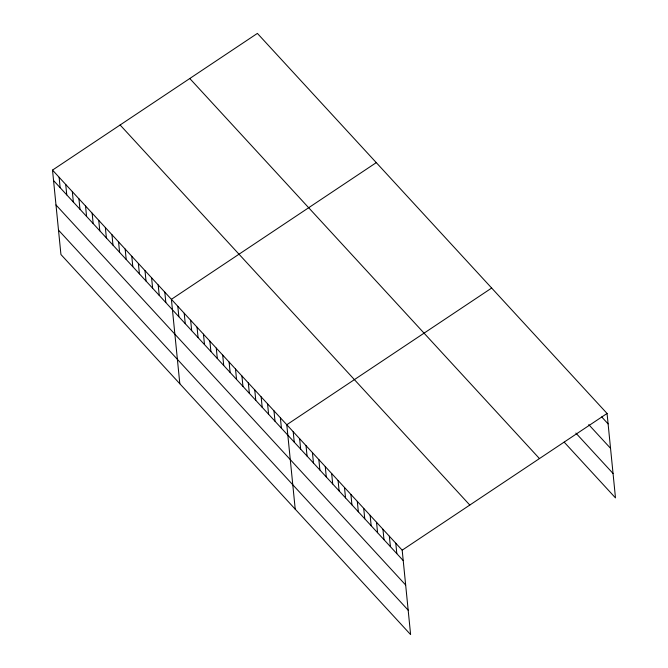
<?xml version="1.0" encoding="UTF-8"?>
<svg xmlns="http://www.w3.org/2000/svg" width="668" height="668" viewBox="0 0 668 668"><rect width="100%" height="100%" fill="white"/><g stroke="black" fill="none" stroke-linecap="round" stroke-linejoin="round"><path stroke-width="1" d="M52.513 170.098L402.186 550.165L410.611 634.6L60.938 254.533L52.513 170.098L257.389 33.4L607.062 413.467L615.487 497.902L564.201 442.158M376.276 162.625L171.4 299.322L179.826 383.758M491.673 288.042L286.789 424.739L295.223 509.183M402.186 550.165L607.062 413.467M601.693 416.924L608.105 423.896M588.742 424.623L610.544 448.311M575.866 433.064L613.049 473.478M189.779 78.507L539.452 458.574M120.123 124.991L469.796 505.05M53.549 180.527L403.221 560.594M55.987 204.951L405.66 585.018M58.5 230.118L408.173 610.176M395.773 543.193L396.817 553.622M389.361 536.229L390.404 546.658M382.948 529.256L383.991 539.686M376.543 522.293L377.579 532.722M370.13 515.32L371.174 525.749M363.718 508.356L364.761 518.785M357.305 501.384L358.349 511.822M350.9 494.42L351.936 504.849M344.488 487.456L345.531 497.885M338.075 480.484L339.119 490.913M331.662 473.52L332.706 483.949M325.258 466.548L326.293 476.977M318.845 459.584L319.889 470.013M312.432 452.612L313.476 463.041M306.027 445.648L307.063 456.077M299.615 438.676L300.65 449.105M293.202 431.712L294.246 442.141M280.385 417.776L281.42 428.205M273.972 410.803L275.007 421.232M267.559 403.839L268.603 414.269M261.146 396.867L262.19 407.296M254.742 389.903L255.777 400.332M248.329 382.931L249.364 393.368M241.916 375.967L242.96 386.396M235.503 369.003L236.547 379.432M229.099 362.031L230.134 372.46M222.686 355.067L223.722 365.496M216.273 348.095L217.317 358.524M209.861 341.131L210.904 351.56M203.456 334.159L204.492 344.588M197.043 327.195L198.087 337.624M190.631 320.222L191.674 330.652M184.218 313.259L185.261 323.688M177.813 306.286L178.849 316.716M164.796 292.141L165.839 302.571M158.191 284.96L159.234 295.39M151.586 277.788L152.63 288.217M144.981 270.607L146.025 281.036M138.376 263.426L139.412 273.855M131.771 256.245L132.807 266.674M125.166 249.072L126.202 259.501M118.562 241.891L119.597 252.32M111.957 234.71L112.992 245.139M105.352 227.529L106.387 237.958M98.747 220.348L99.782 230.786M92.142 213.175L93.178 223.605M85.537 205.994L86.573 216.424M78.933 198.813L79.968 209.243M72.328 191.632L73.363 202.07M65.723 184.46L66.758 194.889M59.118 177.279L60.153 187.708"/></g></svg>
